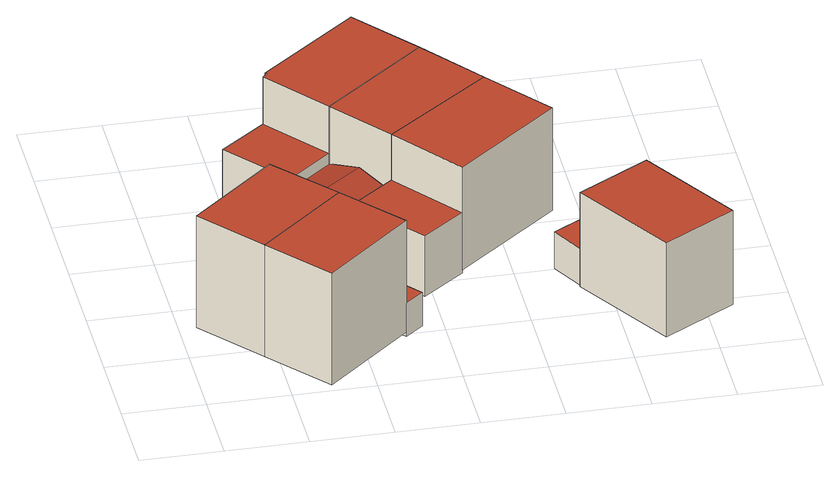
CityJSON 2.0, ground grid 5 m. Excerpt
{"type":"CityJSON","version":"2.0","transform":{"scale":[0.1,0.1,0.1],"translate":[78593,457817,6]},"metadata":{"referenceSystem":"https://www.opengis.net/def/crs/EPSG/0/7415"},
"CityObjects":{
"building1":{"type":"Building","children":["building1-1","building1-2"]},
"building1-1":{"type":"BuildingPart","attributes":{"roofType":"1000","RelativeEavesHeight":7.59,"RelativeRidgeHeight":7.59,"AbsoluteEavesHeight":14.3,"AbsoluteRidgeHeight":14.3},"parents":["building1"],"geometry":[{"type":"Solid","lod":"2","boundaries":[[[[0,1,2,3]],[[1,4,5,2]],[[4,6,7,5]],[[6,0,3,7]],[[6,4,1,0]],[[3,2,5,7]]]],"semantics":{"surfaces":[{"type":"WallSurface"},{"type":"RoofSurface","Direction":0,"Slope":90},{"type":"GroundSurface"}],"values":[[0,0,0,0,1,2]]}}]},
"building1-2":{"type":"BuildingPart","attributes":{"roofType":"1000","RelativeEavesHeight":2.28,"RelativeRidgeHeight":2.28,"AbsoluteEavesHeight":8.7,"AbsoluteRidgeHeight":8.7},"parents":["building1"],"geometry":[{"type":"Solid","lod":"2","boundaries":[[[[8,9,10,11]],[[9,12,13,10]],[[12,14,15,13]],[[14,8,11,15]],[[14,12,9,8]],[[11,10,13,15]]]],"semantics":{"surfaces":[{"type":"WallSurface"},{"type":"RoofSurface","Direction":0,"Slope":90},{"type":"GroundSurface"}],"values":[[0,0,0,0,1,2]]}}]},
"building2":{"type":"Building","children":["building2-1","building2-2"]},
"building2-1":{"type":"BuildingPart","attributes":{"roofType":"1000","RelativeEavesHeight":2.28,"RelativeRidgeHeight":2.28,"AbsoluteEavesHeight":8.7,"AbsoluteRidgeHeight":8.7},"parents":["building2"],"geometry":[{"type":"Solid","lod":"2","boundaries":[[[[14,12,13,15]],[[12,16,17,13]],[[16,18,19,17]],[[18,14,15,19]],[[18,16,12,14]],[[15,13,17,19]]]],"semantics":{"surfaces":[{"type":"WallSurface"},{"type":"RoofSurface","Direction":0,"Slope":90},{"type":"GroundSurface"}],"values":[[0,0,0,0,1,2]]}}]},
"building2-2":{"type":"BuildingPart","attributes":{"roofType":"1000","RelativeEavesHeight":7.59,"RelativeRidgeHeight":7.59,"AbsoluteEavesHeight":14.3,"AbsoluteRidgeHeight":14.3},"parents":["building2"],"geometry":[{"type":"Solid","lod":"2","boundaries":[[[[20,0,3,21]],[[0,6,7,3]],[[6,22,23,7]],[[22,20,21,23]],[[22,6,0,20]],[[21,3,7,23]]]],"semantics":{"surfaces":[{"type":"WallSurface"},{"type":"RoofSurface","Direction":0,"Slope":90},{"type":"GroundSurface"}],"values":[[0,0,0,0,1,2]]}}]},
"building3":{"type":"Building","children":["building3-1","building3-2"]},
"building3-1":{"type":"BuildingPart","attributes":{"roofType":"1000","RelativeEavesHeight":7.02,"RelativeRidgeHeight":7.02,"AbsoluteEavesHeight":13.53,"AbsoluteRidgeHeight":13.53},"parents":["building3"],"geometry":[{"type":"Solid","lod":"2","boundaries":[[[[24,25,26,27]],[[25,28,29,26]],[[28,30,31,29]],[[30,32,33,31]],[[32,34,35,33]],[[34,24,27,35]],[[34,32,30,28,25,24]],[[27,26,29,31,33,35]]]],"semantics":{"surfaces":[{"type":"WallSurface"},{"type":"RoofSurface","Direction":0,"Slope":90},{"type":"GroundSurface"}],"values":[[0,0,0,0,0,0,1,2]]}}]},
"building3-2":{"type":"BuildingPart","attributes":{"roofType":"1000","RelativeEavesHeight":4.04,"RelativeRidgeHeight":4.04,"AbsoluteEavesHeight":10.33,"AbsoluteRidgeHeight":10.33},"parents":["building3"],"geometry":[{"type":"Solid","lod":"2","boundaries":[[[[36,37,38,39]],[[37,40,41,38]],[[40,42,43,41]],[[42,36,39,43]],[[42,40,37,36]],[[39,38,41,43]]]],"semantics":{"surfaces":[{"type":"WallSurface"},{"type":"RoofSurface","Direction":0,"Slope":90},{"type":"GroundSurface"}],"values":[[0,0,0,0,1,2]]}}]},
"building4":{"type":"Building","children":["building4-1","building4-2"]},
"building4-1":{"type":"BuildingPart","attributes":{"roofType":"1000","RelativeEavesHeight":7.02,"RelativeRidgeHeight":7.02,"AbsoluteEavesHeight":13.53,"AbsoluteRidgeHeight":13.53},"parents":["building4"],"geometry":[{"type":"Solid","lod":"2","boundaries":[[[[34,32,33,35]],[[32,44,45,33]],[[44,46,47,45]],[[46,34,35,47]],[[46,44,32,34]],[[35,33,45,47]]]],"semantics":{"surfaces":[{"type":"WallSurface"},{"type":"RoofSurface","Direction":0,"Slope":90},{"type":"GroundSurface"}],"values":[[0,0,0,0,1,2]]}}]},
"building4-2":{"type":"BuildingPart","attributes":{"roofType":"1030","RelativeEavesHeight":3.34,"RelativeRidgeHeight":4.05,"AbsoluteEavesHeight":9.63,"AbsoluteRidgeHeight":10.34},"parents":["building4"],"geometry":[{"type":"Solid","lod":"2","boundaries":[[[[48,49,50,51]],[[49,52,39,50]],[[52,53,43,39]],[[53,48,51,43]],[[52,49,54]],[[48,53,55]],[[49,48,55,54]],[[53,52,54,55]],[[51,50,39,43]]]],"semantics":{"surfaces":[{"type":"WallSurface"},{"type":"RoofSurface","Direction":142.25,"Slope":72.73},{"type":"RoofSurface","Direction":321.52,"Slope":72.73},{"type":"GroundSurface"}],"values":[[0,0,0,0,0,0,1,2,3]]}}]},
"building5":{"type":"Building","children":["building5-1","building5-2"]},
"building5-1":{"type":"BuildingPart","attributes":{"roofType":"1000","RelativeEavesHeight":6.99,"RelativeRidgeHeight":6.99,"AbsoluteEavesHeight":13.53,"AbsoluteRidgeHeight":13.53},"parents":["building5"],"geometry":[{"type":"Solid","lod":"2","boundaries":[[[[46,44,45,47]],[[44,56,57,45]],[[56,58,59,57]],[[58,46,47,59]],[[58,56,44,46]],[[47,45,57,59]]]],"semantics":{"surfaces":[{"type":"WallSurface"},{"type":"RoofSurface","Direction":0,"Slope":90},{"type":"GroundSurface"}],"values":[[0,0,0,0,1,2]]}}]},
"building5-2":{"type":"BuildingPart","attributes":{"roofType":"1000","RelativeEavesHeight":4.09,"RelativeRidgeHeight":4.09,"AbsoluteEavesHeight":10.43,"AbsoluteRidgeHeight":10.43},"parents":["building5"],"geometry":[{"type":"Solid","lod":"2","boundaries":[[[[60,61,50,62]],[[61,63,51,50]],[[63,64,65,51]],[[64,60,62,65]],[[64,63,61,60]],[[62,50,51,65]]]],"semantics":{"surfaces":[{"type":"WallSurface"},{"type":"RoofSurface","Direction":0,"Slope":90},{"type":"GroundSurface"}],"values":[[0,0,0,0,1,2]]}}]},
"building6":{"type":"Building","children":["building6-1","building6-2","building6-3"]},
"building6-1":{"type":"BuildingPart","attributes":{"roofType":"1000","RelativeEavesHeight":2.16,"RelativeRidgeHeight":2.16,"AbsoluteEavesHeight":9.16,"AbsoluteRidgeHeight":9.16},"parents":["building6"],"geometry":[{"type":"Solid","lod":"2","boundaries":[[[[66,67,68,69]],[[67,70,71,68]],[[70,72,73,71]],[[72,66,69,73]],[[72,70,67,66]],[[69,68,71,73]]]],"semantics":{"surfaces":[{"type":"WallSurface"},{"type":"RoofSurface","Direction":0,"Slope":90},{"type":"GroundSurface"}],"values":[[0,0,0,0,1,2]]}}]},
"building6-2":{"type":"BuildingPart","attributes":{"roofType":"1000","RelativeEavesHeight":6.38,"RelativeRidgeHeight":6.38,"AbsoluteEavesHeight":13.4,"AbsoluteRidgeHeight":13.4},"parents":["building6"],"geometry":[{"type":"Solid","lod":"2","boundaries":[[[[74,75,76,69]],[[75,77,78,76]],[[77,79,80,78]],[[79,74,69,80]],[[79,77,75,74]],[[69,76,78,80]]]],"semantics":{"surfaces":[{"type":"WallSurface"},{"type":"RoofSurface","Direction":0,"Slope":90},{"type":"GroundSurface"}],"values":[[0,0,0,0,1,2]]}}]},
"building6-3":{"type":"BuildingPart","attributes":{"roofType":"1000","RelativeEavesHeight":2.46,"RelativeRidgeHeight":2.46,"AbsoluteEavesHeight":9.58,"AbsoluteRidgeHeight":9.58},"parents":["building6"],"geometry":[{"type":"Solid","lod":"2","boundaries":[[[[81,82,83,84]],[[82,85,86,83]],[[85,87,88,86]],[[87,81,84,88]],[[87,85,82,81]],[[84,83,86,88]]]],"semantics":{"surfaces":[{"type":"WallSurface"},{"type":"RoofSurface","Direction":0,"Slope":90},{"type":"GroundSurface"}],"values":[[0,0,0,0,1,2]]}}]}
},
"vertices":[
[41,37,83],[9,75,83],[9,75,7],[41,37,7],[61,120,83],[61,120,7],[94,83,83],[94,83,7],
[61,120,27],[73,130,27],[73,130,4],[61,120,4],[105,93,27],[105,93,4],[94,83,27],[94,83,4],
[137,55,27],[137,55,4],[126,46,27],[126,46,4],
[73,0,83],[73,0,7],[126,46,83],[126,46,7],
[78,223,75],[81,226,75],[81,226,5],[78,223,5],[80,227,75],[80,227,5],[140,275,75],[140,275,5],[172,236,75],[172,236,5],[109,185,75],[109,185,5],
[82,163,43],[50,201,43],[50,201,3],[82,163,3],[78,223,43],[78,223,3],[109,185,43],[109,185,3],
[202,198,75],[202,198,5],[138,149,75],[138,149,5],
[138,149,36],[111,128,36],[111,128,3],[138,149,3],[82,163,36],[109,185,36],[96,146,43],[123,167,43],
[234,158,75],[234,158,5],[171,107,75],[171,107,5],
[145,87,44],[111,128,44],[145,87,3],[138,149,44],[171,107,44],[171,107,3],
[276,95,32],[282,99,32],[282,99,10],[276,95,10],[286,94,32],[286,94,10],[279,89,32],[279,89,10],
[276,95,74],[314,33,74],[314,33,10],[270,7,74],[270,7,10],[232,69,74],[232,69,10],
[232,69,36],[221,89,36],[221,89,11],[232,69,11],[240,100,36],[240,100,11],[252,81,36],[252,81,11]
]}
